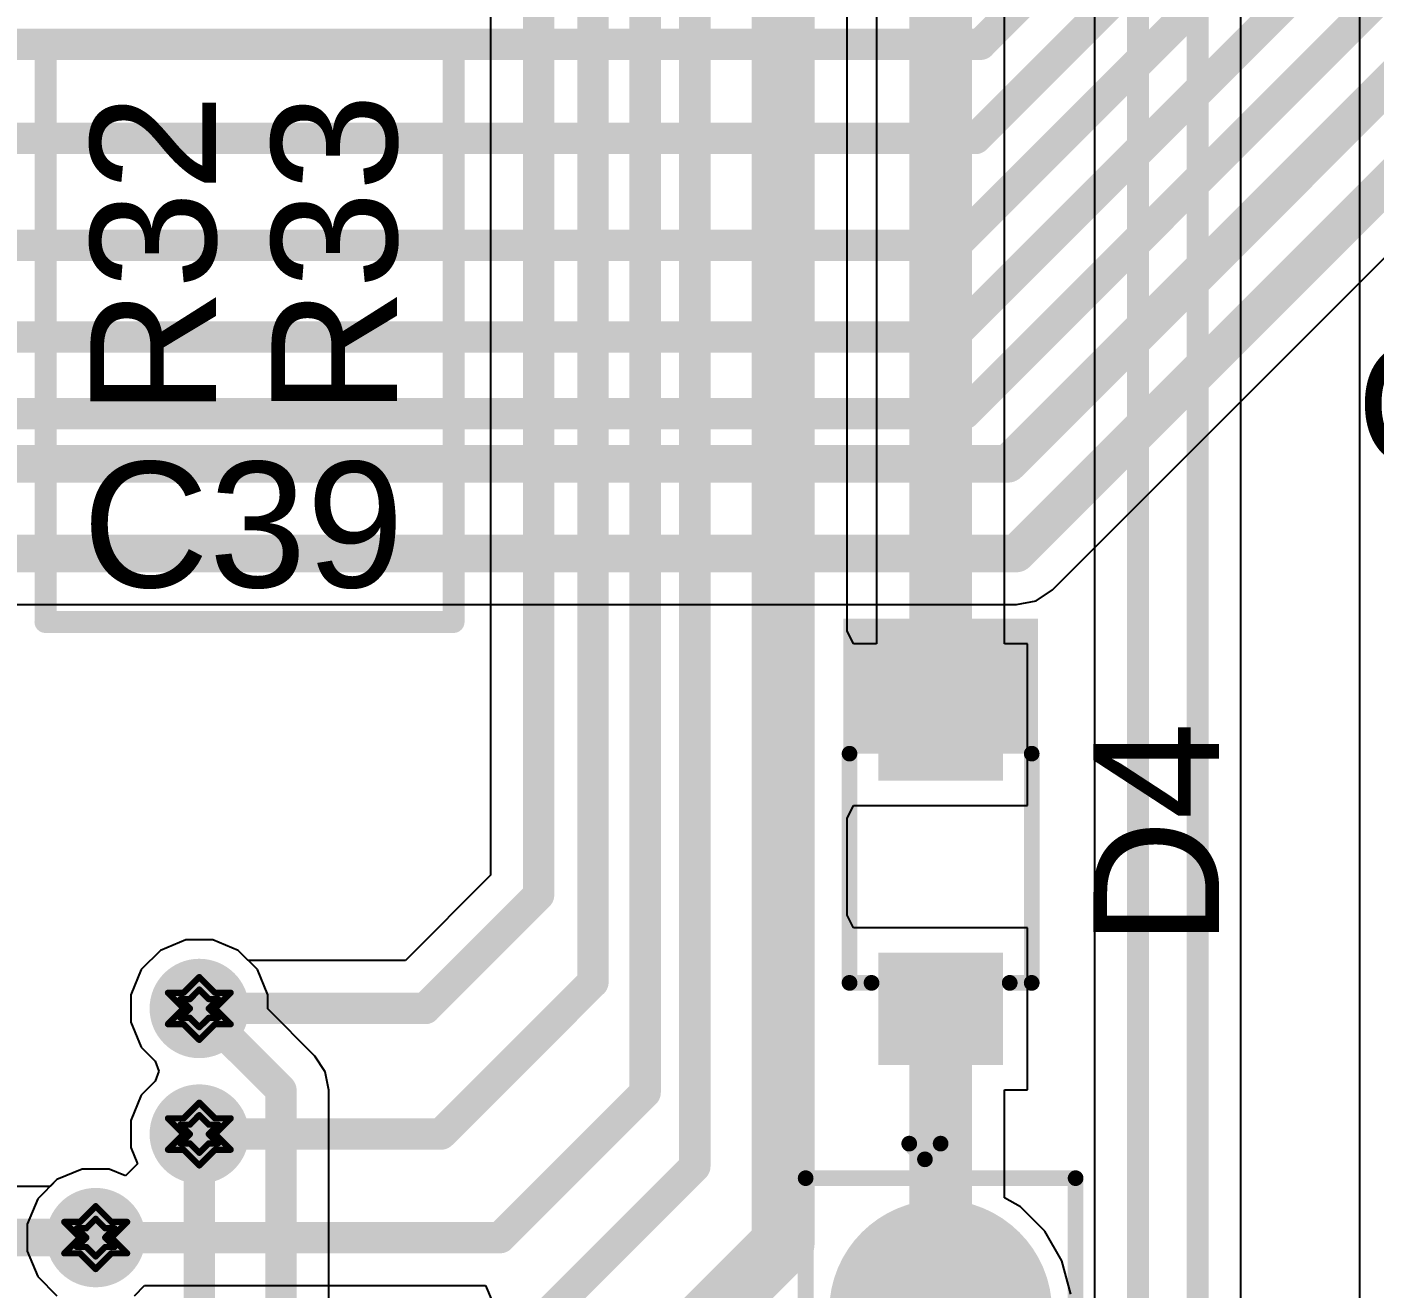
# Model space of a CAD drawing. Header units: inches. Extents: x -18 to 237, y -41 to 211.
# Drawn here: x 33.68 to 44.58, y 39.34 to 49.55 of the extents above; entities that cross this region are included whole.
import ezdxf

# ---------------------------------------------------------------- set-up
doc = ezdxf.new("R2010")
doc.units = ezdxf.units.IN
for name, color, linetype in [('Bottom Layer', 5, 'Continuous'), ('Bottom Solder', 6, 'Continuous'), ('Drill Drawing', 1, 'Continuous'), ('Top Layer', 1, 'Continuous'), ('Top Overlay', 2, 'Continuous'), ('Top Paste', 8, 'Continuous'), ('Top Solder', 216, 'Continuous'), ('Via Holes', 16, 'Continuous')]:
    doc.layers.add(name, color=color, linetype=linetype)
doc.styles.add('Arial', font='', dxfattribs={"height": 0.2})
doc.styles.get('Arial').set_extended_font_data('Arial')

# ---------------------------------------------------------------- blocks, each defined once
blk = doc.blocks.new('P____4_P___106')
at = {"layer": 'Top Layer'}
h = blk.add_hatch(color=1, dxfattribs=at)
edge = h.paths.add_edge_path()
edge.add_arc((-3.75, 0), 0.8, 0, 360)
h = blk.add_hatch(color=1, dxfattribs=at)
edge = h.paths.add_edge_path()
edge.add_arc((-1.25, 0), 0.8, 0, 360)
h = blk.add_hatch(color=1, dxfattribs=at)
edge = h.paths.add_edge_path()
edge.add_arc((1.25, 0), 0.8, 0, 360)
h = blk.add_hatch(color=1, dxfattribs=at)
edge = h.paths.add_edge_path()
edge.add_arc((3.75, 0), 0.8, 0, 360)
at = {"layer": 'Top Paste'}
h = blk.add_hatch(color=8, dxfattribs=at)
edge = h.paths.add_edge_path()
edge.add_arc((-3.75, 0), 0.8, 0, 360)
h = blk.add_hatch(color=8, dxfattribs=at)
edge = h.paths.add_edge_path()
edge.add_arc((-1.25, 0), 0.8, 0, 360)
h = blk.add_hatch(color=8, dxfattribs=at)
edge = h.paths.add_edge_path()
edge.add_arc((1.25, 0), 0.8, 0, 360)
h = blk.add_hatch(color=8, dxfattribs=at)
edge = h.paths.add_edge_path()
edge.add_arc((3.75, 0), 0.8, 0, 360)
at = {"layer": 'Top Solder'}
h = blk.add_hatch(color=216, dxfattribs=at)
edge = h.paths.add_edge_path()
edge.add_arc((-3.75, 0), 0.9016, 0, 360)
h = blk.add_hatch(color=216, dxfattribs=at)
edge = h.paths.add_edge_path()
edge.add_arc((-1.25, 0), 0.9016, 0, 360)
h = blk.add_hatch(color=216, dxfattribs=at)
edge = h.paths.add_edge_path()
edge.add_arc((1.25, 0), 0.9016, 0, 360)
h = blk.add_hatch(color=216, dxfattribs=at)
edge = h.paths.add_edge_path()
edge.add_arc((3.75, 0), 0.9016, 0, 360)
at = {"layer": 'Top Overlay'}
for points in [[(4.826, 1.0922, 0.127, 0.127, 0), (-4.826, 1.0922, 0.127, 0.127, 0)], [(-4.826, -1.0922, 0.127, 0.127, 0), (-4.826, 1.0922, 0.127, 0.127, 0)], [(4.826, -1.0922, 0.127, 0.127, 0), (4.826, 1.0922, 0.127, 0.127, 0)], [(-4.9784, -0.127, 0.127, 0.127, 0), (-5.1054, 0, 0.127, 0.127, 0)], [(-5.1054, -0.254, 0.127, 0.127, 0), (-5.1054, 0, 0.127, 0.127, 0)], [(-5.1054, -0.254, 0.127, 0.127, 0), (-4.9784, -0.127, 0.127, 0.127, 0)], [(4.826, -1.0922, 0.127, 0.127, 0), (-4.826, -1.0922, 0.127, 0.127, 0)]]:
    blk.add_lwpolyline(points, format="xyseb", dxfattribs=at)
for points in [[(-4.85775, 1.0922, 0.0635, 0.0635, 1), (-4.79425, 1.0922, 0.0635, 0.0635, 1)], [(-4.85775, 1.0922, 0.0635, 0.0635, 1), (-4.79425, 1.0922, 0.0635, 0.0635, 1)], [(4.79425, 1.0922, 0.0635, 0.0635, 1), (4.85775, 1.0922, 0.0635, 0.0635, 1)], [(4.79425, 1.0922, 0.0635, 0.0635, 1), (4.85775, 1.0922, 0.0635, 0.0635, 1)], [(-5.13715, 0, 0.0635, 0.0635, 1), (-5.07365, 0, 0.0635, 0.0635, 1)], [(-5.13715, 0, 0.0635, 0.0635, 1), (-5.07365, 0, 0.0635, 0.0635, 1)], [(-5.01015, -0.127, 0.0635, 0.0635, 1), (-4.94665, -0.127, 0.0635, 0.0635, 1)], [(-5.01015, -0.127, 0.0635, 0.0635, 1), (-4.94665, -0.127, 0.0635, 0.0635, 1)], [(-5.13715, -0.254, 0.0635, 0.0635, 1), (-5.07365, -0.254, 0.0635, 0.0635, 1)], [(-5.13715, -0.254, 0.0635, 0.0635, 1), (-5.07365, -0.254, 0.0635, 0.0635, 1)], [(-4.85775, -1.0922, 0.0635, 0.0635, 1), (-4.79425, -1.0922, 0.0635, 0.0635, 1)], [(-4.85775, -1.0922, 0.0635, 0.0635, 1), (-4.79425, -1.0922, 0.0635, 0.0635, 1)], [(4.79425, -1.0922, 0.0635, 0.0635, 1), (4.85775, -1.0922, 0.0635, 0.0635, 1)], [(4.79425, -1.0922, 0.0635, 0.0635, 1), (4.85775, -1.0922, 0.0635, 0.0635, 1)]]:
    blk.add_lwpolyline(points, format="xyseb", close=True, dxfattribs=at)
blk = doc.blocks.new('SOD_323_117')
at = {"layer": 'Top Layer'}
for points in [[(-0.75, -0.45), (-1.55, -0.45), (-1.55, 0.45), (-0.75, 0.45)], [(1.55, -0.45), (0.75, -0.45), (0.75, 0.45), (1.55, 0.45)]]:
    blk.add_hatch(color=1, dxfattribs=at).paths.add_polyline_path(points)
at = {"layer": 'Top Overlay'}
for points in [[(-2.007, 0.483), (-0.914, 0.483), (-0.914, 0.787), (-2.007, 0.787)], [(-2.007, -0.508), (-1.575, -0.508), (-1.575, 0.508), (-2.007, 0.508)], [(-2.007, -0.787), (-0.914, -0.787), (-0.914, -0.483), (-2.007, -0.483)]]:
    blk.add_hatch(color=2, dxfattribs=at).paths.add_polyline_path(points)
at = {"layer": 'Top Paste'}
for points in [[(-0.75, -0.45), (-1.55, -0.45), (-1.55, 0.45), (-0.75, 0.45)], [(1.55, -0.45), (0.75, -0.45), (0.75, 0.45), (1.55, 0.45)]]:
    blk.add_hatch(color=8, dxfattribs=at).paths.add_polyline_path(points)
at = {"layer": 'Top Solder'}
for points in [[(-0.695, -0.505), (-1.605, -0.505), (-1.605, 0.505), (-0.695, 0.505)], [(1.605, -0.505), (0.695, -0.505), (0.695, 0.505), (1.605, 0.505)]]:
    blk.add_hatch(color=216, dxfattribs=at).paths.add_polyline_path(points)
at = {"layer": 'Top Overlay'}
for points in [[(0.94, 0.737, 0.127, 0.127, 0), (-0.914, 0.737, 0.127, 0.127, 0)], [(0.94, 0.559, 0.127, 0.127, 0), (0.94, 0.737, 0.127, 0.127, 0)], [(0.94, -0.737, 0.127, 0.127, 0), (0.94, -0.559, 0.127, 0.127, 0)], [(0.94, -0.737, 0.127, 0.127, 0), (-0.914, -0.737, 0.127, 0.127, 0)]]:
    blk.add_lwpolyline(points, format="xyseb", dxfattribs=at)
for points in [[(-0.946, 0.737, 0.0635, 0.0635, 1), (-0.883, 0.737, 0.0635, 0.0635, 1)], [(0.908, 0.737, 0.0635, 0.0635, 1), (0.972, 0.737, 0.0635, 0.0635, 1)], [(0.908, 0.737, 0.0635, 0.0635, 1), (0.972, 0.737, 0.0635, 0.0635, 1)], [(0.908, 0.559, 0.0635, 0.0635, 1), (0.972, 0.559, 0.0635, 0.0635, 1)], [(0.908, -0.559, 0.0635, 0.0635, 1), (0.972, -0.559, 0.0635, 0.0635, 1)], [(-0.946, -0.737, 0.0635, 0.0635, 1), (-0.883, -0.737, 0.0635, 0.0635, 1)], [(0.908, -0.737, 0.0635, 0.0635, 1), (0.972, -0.737, 0.0635, 0.0635, 1)], [(0.908, -0.737, 0.0635, 0.0635, 1), (0.972, -0.737, 0.0635, 0.0635, 1)]]:
    blk.add_lwpolyline(points, format="xyseb", close=True, dxfattribs=at)

msp = doc.modelspace()

# ---------------------------------------------------------------- hatches: boundary and pattern name
at = {"layer": 'Bottom Layer'}
h = msp.add_hatch(color=5, dxfattribs=at)
edge = h.paths.add_edge_path()
edge.add_arc((35.077, 41.605), 0.3, 0, 360)
h = msp.add_hatch(color=5, dxfattribs=at)
edge = h.paths.add_edge_path()
edge.add_arc((35.077, 40.589), 0.3, 0, 360)
h = msp.add_hatch(color=5, dxfattribs=at)
edge = h.paths.add_edge_path()
edge.add_arc((34.239, 39.751), 0.3, 0, 360)
at = {"layer": 'Bottom Solder'}
h = msp.add_hatch(color=6, dxfattribs=at)
edge = h.paths.add_edge_path()
edge.add_arc((35.077, 41.605), 0.402, 0, 360)
h = msp.add_hatch(color=6, dxfattribs=at)
edge = h.paths.add_edge_path()
edge.add_arc((35.077, 40.589), 0.402, 0, 360)
h = msp.add_hatch(color=6, dxfattribs=at)
edge = h.paths.add_edge_path()
edge.add_arc((34.239, 39.751), 0.402, 0, 360)
at = {"layer": 'Top Layer'}
h = msp.add_hatch(color=1, dxfattribs=at)
edge = h.paths.add_edge_path()
edge.add_arc((35.077, 41.605), 0.3, 0, 360)
h = msp.add_hatch(color=1, dxfattribs=at)
edge = h.paths.add_edge_path()
edge.add_arc((35.077, 40.589), 0.3, 0, 360)
h = msp.add_hatch(color=1, dxfattribs=at)
edge = h.paths.add_edge_path()
edge.add_arc((34.239, 39.751), 0.3, 0, 360)
at = {"layer": 'Top Solder'}
h = msp.add_hatch(color=216, dxfattribs=at)
edge = h.paths.add_edge_path()
edge.add_arc((35.077, 41.605), 0.402, 0, 360)
h = msp.add_hatch(color=216, dxfattribs=at)
edge = h.paths.add_edge_path()
edge.add_arc((35.077, 40.589), 0.402, 0, 360)
h = msp.add_hatch(color=216, dxfattribs=at)
edge = h.paths.add_edge_path()
edge.add_arc((34.239, 39.751), 0.402, 0, 360)
at = {"layer": 'Via Holes'}
h = msp.add_hatch(color=7, dxfattribs=at)
edge = h.paths.add_edge_path()
edge.add_arc((35.077, 41.605), 0.15, 0, 360)
h = msp.add_hatch(color=7, dxfattribs=at)
edge = h.paths.add_edge_path()
edge.add_arc((35.077, 40.589), 0.15, 0, 360)
h = msp.add_hatch(color=7, dxfattribs=at)
edge = h.paths.add_edge_path()
edge.add_arc((34.239, 39.751), 0.15, 0, 360)

# ---------------------------------------------------------------- linework, layer by layer
at = {"layer": 'Bottom Layer'}
for p, q in [((41.982, 44.993), (48.388, 51.399)), ((41.848, 44.903), (41.982, 44.993)), ((30.218, 44.872), (41.689, 44.872)), ((41.689, 44.872), (41.848, 44.903)), ((34.967, 42.159), (34.764, 42.075)), ((35.188, 42.159), (34.967, 42.159)), ((35.391, 42.075), (35.188, 42.159)), ((34.764, 42.075), (34.608, 41.919)), ((35.547, 41.919), (35.391, 42.075)), ((34.608, 41.919), (34.523, 41.715)), ((35.631, 41.715), (35.547, 41.919)), ((34.523, 41.715), (34.523, 41.495)), ((35.631, 41.601), (35.631, 41.715)), ((36.012, 41.219), (35.631, 41.601)), ((34.523, 41.495), (34.608, 41.291)), ((34.608, 41.291), (34.721, 41.179)), ((36.097, 41.093), (36.012, 41.219)), ((34.721, 41.179), (34.75, 41.097)), ((34.75, 41.097), (34.721, 41.016)), ((34.721, 41.016), (34.608, 40.903)), ((36.126, 40.945), (36.097, 41.093)), ((34.608, 40.903), (34.523, 40.699)), ((36.126, 32.106), (36.126, 40.945)), ((34.523, 40.699), (34.523, 40.479)), ((34.523, 40.479), (34.578, 40.348)), ((34.578, 40.348), (34.48, 40.251)), ((34.129, 40.305), (33.925, 40.221)), ((34.349, 40.305), (34.129, 40.305)), ((34.48, 40.251), (34.349, 40.305)), ((33.87, 40.165), (31.713, 40.165)), ((33.925, 40.221), (33.87, 40.165))]:
    msp.add_line(p, q, dxfattribs=at)
for points in [[(41.399, 49.406, 0.254, 0.254, 0), (48.13, 56.137, 0.254, 0.254, 0)], [(41.359, 48.644, 0.254, 0.254, 0), (46.744, 54.029, 0.254, 0.254, 0)], [(41.196, 47.78, 0.254, 0.254, 0), (47.042, 53.626, 0.254, 0.254, 0)], [(41.172, 47.038, 0.254, 0.254, 0), (47.347, 53.213, 0.254, 0.254, 0)], [(41.27, 46.418, 0.254, 0.254, 0), (47.641, 52.789, 0.254, 0.254, 0)], [(41.621, 46.012, 0.305, 0.305, 0), (47.933, 52.324, 0.305, 0.305, 0)], [(41.689, 45.286, 0.305, 0.305, 0), (48.216, 51.813, 0.305, 0.305, 0)], [(24.724, 49.406, 0.254, 0.254, 0), (41.399, 49.406, 0.254, 0.254, 0)], [(32.521, 48.644, 0.254, 0.254, 0), (41.359, 48.644, 0.254, 0.254, 0)], [(31.75, 47.78, 0.254, 0.254, 0), (41.196, 47.78, 0.254, 0.254, 0)], [(33.126, 47.038, 0.254, 0.254, 0), (41.172, 47.038, 0.254, 0.254, 0)], [(16.511, 46.418, 0.254, 0.254, 0), (41.27, 46.418, 0.254, 0.254, 0)], [(29.934, 46.012, 0.305, 0.305, 0), (41.621, 46.012, 0.305, 0.305, 0)], [(30.046, 45.286, 0.305, 0.305, 0), (41.689, 45.286, 0.305, 0.305, 0)], [(35.077, 41.605, 0.254, 0.254, 0), (35.738, 40.945, 0.254, 0.254, 0)], [(35.738, 32.106, 0.254, 0.254, 0), (35.738, 40.945, 0.254, 0.254, 0)], [(35.077, 32.622, 0.254, 0.254, 0), (35.077, 40.589, 0.254, 0.254, 0)], [(31.344, 39.751, 0.305, 0.305, 0), (34.239, 39.751, 0.305, 0.305, 0)]]:
    msp.add_lwpolyline(points, format="xyseb", dxfattribs=at)
for points in [[(41.336, 49.406, 0.127, 0.127, 1), (41.463, 49.406, 0.127, 0.127, 1)], [(41.336, 49.406, 0.127, 0.127, 1), (41.463, 49.406, 0.127, 0.127, 1)], [(41.295, 48.644, 0.127, 0.127, 1), (41.422, 48.644, 0.127, 0.127, 1)], [(41.295, 48.644, 0.127, 0.127, 1), (41.422, 48.644, 0.127, 0.127, 1)], [(41.133, 47.78, 0.127, 0.127, 1), (41.26, 47.78, 0.127, 0.127, 1)], [(41.133, 47.78, 0.127, 0.127, 1), (41.26, 47.78, 0.127, 0.127, 1)], [(41.109, 47.038, 0.127, 0.127, 1), (41.236, 47.038, 0.127, 0.127, 1)], [(41.109, 47.038, 0.127, 0.127, 1), (41.236, 47.038, 0.127, 0.127, 1)], [(41.207, 46.418, 0.127, 0.127, 1), (41.334, 46.418, 0.127, 0.127, 1)], [(41.207, 46.418, 0.127, 0.127, 1), (41.334, 46.418, 0.127, 0.127, 1)], [(41.544, 46.012, 0.152, 0.152, 1), (41.697, 46.012, 0.152, 0.152, 1)], [(41.544, 46.012, 0.152, 0.152, 1), (41.697, 46.012, 0.152, 0.152, 1)], [(41.613, 45.286, 0.152, 0.152, 1), (41.765, 45.286, 0.152, 0.152, 1)], [(41.613, 45.286, 0.152, 0.152, 1), (41.765, 45.286, 0.152, 0.152, 1)], [(35.014, 41.605, 0.127, 0.127, 1), (35.141, 41.605, 0.127, 0.127, 1)], [(35.674, 40.945, 0.127, 0.127, 1), (35.801, 40.945, 0.127, 0.127, 1)], [(35.674, 40.945, 0.127, 0.127, 1), (35.801, 40.945, 0.127, 0.127, 1)], [(35.014, 40.589, 0.127, 0.127, 1), (35.141, 40.589, 0.127, 0.127, 1)], [(34.163, 39.751, 0.152, 0.152, 1), (34.315, 39.751, 0.152, 0.152, 1)]]:
    msp.add_lwpolyline(points, format="xyseb", close=True, dxfattribs=at)
at = {"layer": 'Drill Drawing'}
for points in [[(34.95, 41.732, 0.0508, 0.0508, 0), (35.077, 41.859, 0.0508, 0.0508, 0)], [(35.077, 41.859, 0.0508, 0.0508, 0), (35.204, 41.732, 0.0508, 0.0508, 0)], [(34.823, 41.732, 0.0508, 0.0508, 0), (34.95, 41.605, 0.0508, 0.0508, 0)], [(34.823, 41.732, 0.0508, 0.0508, 0), (34.95, 41.732, 0.0508, 0.0508, 0)], [(35.001, 41.681, 0.0508, 0.0508, 0), (35.077, 41.758, 0.0508, 0.0508, 0)], [(35.077, 41.758, 0.0508, 0.0508, 0), (35.154, 41.681, 0.0508, 0.0508, 0)], [(35.204, 41.732, 0.0508, 0.0508, 0), (35.331, 41.732, 0.0508, 0.0508, 0)], [(35.204, 41.605, 0.0508, 0.0508, 0), (35.331, 41.732, 0.0508, 0.0508, 0)], [(34.925, 41.681, 0.0508, 0.0508, 0), (35.001, 41.605, 0.0508, 0.0508, 0)], [(34.925, 41.681, 0.0508, 0.0508, 0), (35.001, 41.681, 0.0508, 0.0508, 0)], [(35.154, 41.681, 0.0508, 0.0508, 0), (35.23, 41.681, 0.0508, 0.0508, 0)], [(35.154, 41.605, 0.0508, 0.0508, 0), (35.23, 41.681, 0.0508, 0.0508, 0)], [(34.823, 41.478, 0.0508, 0.0508, 0), (34.95, 41.605, 0.0508, 0.0508, 0)], [(34.925, 41.529, 0.0508, 0.0508, 0), (35.001, 41.605, 0.0508, 0.0508, 0)], [(34.925, 41.529, 0.0508, 0.0508, 0), (35.001, 41.529, 0.0508, 0.0508, 0)], [(35.001, 41.529, 0.0508, 0.0508, 0), (35.077, 41.453, 0.0508, 0.0508, 0)], [(35.077, 41.453, 0.0508, 0.0508, 0), (35.154, 41.529, 0.0508, 0.0508, 0)], [(35.154, 41.605, 0.0508, 0.0508, 0), (35.23, 41.529, 0.0508, 0.0508, 0)], [(35.154, 41.529, 0.0508, 0.0508, 0), (35.23, 41.529, 0.0508, 0.0508, 0)], [(35.204, 41.605, 0.0508, 0.0508, 0), (35.331, 41.478, 0.0508, 0.0508, 0)], [(34.823, 41.478, 0.0508, 0.0508, 0), (34.95, 41.478, 0.0508, 0.0508, 0)], [(34.95, 41.478, 0.0508, 0.0508, 0), (35.077, 41.351, 0.0508, 0.0508, 0)], [(35.077, 41.351, 0.0508, 0.0508, 0), (35.204, 41.478, 0.0508, 0.0508, 0)], [(35.204, 41.478, 0.0508, 0.0508, 0), (35.331, 41.478, 0.0508, 0.0508, 0)], [(34.95, 40.716, 0.0508, 0.0508, 0), (35.077, 40.843, 0.0508, 0.0508, 0)], [(35.077, 40.843, 0.0508, 0.0508, 0), (35.204, 40.716, 0.0508, 0.0508, 0)], [(34.823, 40.716, 0.0508, 0.0508, 0), (34.95, 40.589, 0.0508, 0.0508, 0)], [(34.823, 40.716, 0.0508, 0.0508, 0), (34.95, 40.716, 0.0508, 0.0508, 0)], [(34.925, 40.665, 0.0508, 0.0508, 0), (35.001, 40.589, 0.0508, 0.0508, 0)], [(34.925, 40.665, 0.0508, 0.0508, 0), (35.001, 40.665, 0.0508, 0.0508, 0)], [(35.001, 40.665, 0.0508, 0.0508, 0), (35.077, 40.742, 0.0508, 0.0508, 0)], [(35.077, 40.742, 0.0508, 0.0508, 0), (35.154, 40.665, 0.0508, 0.0508, 0)], [(35.154, 40.665, 0.0508, 0.0508, 0), (35.23, 40.665, 0.0508, 0.0508, 0)], [(35.154, 40.589, 0.0508, 0.0508, 0), (35.23, 40.665, 0.0508, 0.0508, 0)], [(35.204, 40.716, 0.0508, 0.0508, 0), (35.331, 40.716, 0.0508, 0.0508, 0)], [(35.204, 40.589, 0.0508, 0.0508, 0), (35.331, 40.716, 0.0508, 0.0508, 0)], [(34.823, 40.462, 0.0508, 0.0508, 0), (34.95, 40.589, 0.0508, 0.0508, 0)], [(34.925, 40.513, 0.0508, 0.0508, 0), (35.001, 40.589, 0.0508, 0.0508, 0)], [(35.154, 40.589, 0.0508, 0.0508, 0), (35.23, 40.513, 0.0508, 0.0508, 0)], [(35.204, 40.589, 0.0508, 0.0508, 0), (35.331, 40.462, 0.0508, 0.0508, 0)], [(34.823, 40.462, 0.0508, 0.0508, 0), (34.95, 40.462, 0.0508, 0.0508, 0)], [(34.925, 40.513, 0.0508, 0.0508, 0), (35.001, 40.513, 0.0508, 0.0508, 0)], [(34.95, 40.462, 0.0508, 0.0508, 0), (35.077, 40.335, 0.0508, 0.0508, 0)], [(35.001, 40.513, 0.0508, 0.0508, 0), (35.077, 40.437, 0.0508, 0.0508, 0)], [(35.077, 40.437, 0.0508, 0.0508, 0), (35.154, 40.513, 0.0508, 0.0508, 0)], [(35.077, 40.335, 0.0508, 0.0508, 0), (35.204, 40.462, 0.0508, 0.0508, 0)], [(35.154, 40.513, 0.0508, 0.0508, 0), (35.23, 40.513, 0.0508, 0.0508, 0)], [(35.204, 40.462, 0.0508, 0.0508, 0), (35.331, 40.462, 0.0508, 0.0508, 0)], [(34.112, 39.878, 0.0508, 0.0508, 0), (34.239, 40.005, 0.0508, 0.0508, 0)], [(34.239, 40.005, 0.0508, 0.0508, 0), (34.366, 39.878, 0.0508, 0.0508, 0)], [(33.985, 39.878, 0.0508, 0.0508, 0), (34.112, 39.751, 0.0508, 0.0508, 0)], [(33.985, 39.878, 0.0508, 0.0508, 0), (34.112, 39.878, 0.0508, 0.0508, 0)], [(34.163, 39.827, 0.0508, 0.0508, 0), (34.239, 39.903, 0.0508, 0.0508, 0)], [(34.239, 39.903, 0.0508, 0.0508, 0), (34.315, 39.827, 0.0508, 0.0508, 0)], [(34.366, 39.878, 0.0508, 0.0508, 0), (34.493, 39.878, 0.0508, 0.0508, 0)], [(34.366, 39.751, 0.0508, 0.0508, 0), (34.493, 39.878, 0.0508, 0.0508, 0)], [(34.087, 39.827, 0.0508, 0.0508, 0), (34.163, 39.751, 0.0508, 0.0508, 0)], [(34.087, 39.827, 0.0508, 0.0508, 0), (34.163, 39.827, 0.0508, 0.0508, 0)], [(34.315, 39.827, 0.0508, 0.0508, 0), (34.392, 39.827, 0.0508, 0.0508, 0)], [(34.315, 39.751, 0.0508, 0.0508, 0), (34.392, 39.827, 0.0508, 0.0508, 0)], [(33.985, 39.624, 0.0508, 0.0508, 0), (34.112, 39.751, 0.0508, 0.0508, 0)], [(34.087, 39.675, 0.0508, 0.0508, 0), (34.163, 39.751, 0.0508, 0.0508, 0)], [(34.087, 39.675, 0.0508, 0.0508, 0), (34.163, 39.675, 0.0508, 0.0508, 0)], [(34.163, 39.675, 0.0508, 0.0508, 0), (34.239, 39.599, 0.0508, 0.0508, 0)], [(34.239, 39.599, 0.0508, 0.0508, 0), (34.315, 39.675, 0.0508, 0.0508, 0)], [(34.315, 39.751, 0.0508, 0.0508, 0), (34.392, 39.675, 0.0508, 0.0508, 0)], [(34.315, 39.675, 0.0508, 0.0508, 0), (34.392, 39.675, 0.0508, 0.0508, 0)], [(34.366, 39.751, 0.0508, 0.0508, 0), (34.493, 39.624, 0.0508, 0.0508, 0)], [(33.985, 39.624, 0.0508, 0.0508, 0), (34.112, 39.624, 0.0508, 0.0508, 0)], [(34.112, 39.624, 0.0508, 0.0508, 0), (34.239, 39.497, 0.0508, 0.0508, 0)], [(34.239, 39.497, 0.0508, 0.0508, 0), (34.366, 39.624, 0.0508, 0.0508, 0)], [(34.366, 39.624, 0.0508, 0.0508, 0), (34.493, 39.624, 0.0508, 0.0508, 0)]]:
    msp.add_lwpolyline(points, format="xyseb", dxfattribs=at)
for points in [[(35.065, 41.859, 0.0254, 0.0254, 1), (35.09, 41.859, 0.0254, 0.0254, 1)], [(35.065, 41.859, 0.0254, 0.0254, 1), (35.09, 41.859, 0.0254, 0.0254, 1)], [(34.811, 41.732, 0.0254, 0.0254, 1), (34.836, 41.732, 0.0254, 0.0254, 1)], [(34.811, 41.732, 0.0254, 0.0254, 1), (34.836, 41.732, 0.0254, 0.0254, 1)], [(34.938, 41.732, 0.0254, 0.0254, 1), (34.963, 41.732, 0.0254, 0.0254, 1)], [(34.938, 41.732, 0.0254, 0.0254, 1), (34.963, 41.732, 0.0254, 0.0254, 1)], [(35.065, 41.758, 0.0254, 0.0254, 1), (35.09, 41.758, 0.0254, 0.0254, 1)], [(35.065, 41.758, 0.0254, 0.0254, 1), (35.09, 41.758, 0.0254, 0.0254, 1)], [(35.192, 41.732, 0.0254, 0.0254, 1), (35.217, 41.732, 0.0254, 0.0254, 1)], [(35.192, 41.732, 0.0254, 0.0254, 1), (35.217, 41.732, 0.0254, 0.0254, 1)], [(35.319, 41.732, 0.0254, 0.0254, 1), (35.344, 41.732, 0.0254, 0.0254, 1)], [(35.319, 41.732, 0.0254, 0.0254, 1), (35.344, 41.732, 0.0254, 0.0254, 1)], [(34.912, 41.681, 0.0254, 0.0254, 1), (34.938, 41.681, 0.0254, 0.0254, 1)], [(34.912, 41.681, 0.0254, 0.0254, 1), (34.938, 41.681, 0.0254, 0.0254, 1)], [(34.988, 41.681, 0.0254, 0.0254, 1), (35.014, 41.681, 0.0254, 0.0254, 1)], [(34.988, 41.681, 0.0254, 0.0254, 1), (35.014, 41.681, 0.0254, 0.0254, 1)], [(35.141, 41.681, 0.0254, 0.0254, 1), (35.166, 41.681, 0.0254, 0.0254, 1)], [(35.141, 41.681, 0.0254, 0.0254, 1), (35.166, 41.681, 0.0254, 0.0254, 1)], [(35.217, 41.681, 0.0254, 0.0254, 1), (35.242, 41.681, 0.0254, 0.0254, 1)], [(35.217, 41.681, 0.0254, 0.0254, 1), (35.242, 41.681, 0.0254, 0.0254, 1)], [(34.912, 41.529, 0.0254, 0.0254, 1), (34.938, 41.529, 0.0254, 0.0254, 1)], [(34.912, 41.529, 0.0254, 0.0254, 1), (34.938, 41.529, 0.0254, 0.0254, 1)], [(34.938, 41.605, 0.0254, 0.0254, 1), (34.963, 41.605, 0.0254, 0.0254, 1)], [(34.938, 41.605, 0.0254, 0.0254, 1), (34.963, 41.605, 0.0254, 0.0254, 1)], [(34.988, 41.605, 0.0254, 0.0254, 1), (35.014, 41.605, 0.0254, 0.0254, 1)], [(34.988, 41.605, 0.0254, 0.0254, 1), (35.014, 41.605, 0.0254, 0.0254, 1)], [(34.988, 41.529, 0.0254, 0.0254, 1), (35.014, 41.529, 0.0254, 0.0254, 1)], [(34.988, 41.529, 0.0254, 0.0254, 1), (35.014, 41.529, 0.0254, 0.0254, 1)], [(35.141, 41.605, 0.0254, 0.0254, 1), (35.166, 41.605, 0.0254, 0.0254, 1)], [(35.141, 41.605, 0.0254, 0.0254, 1), (35.166, 41.605, 0.0254, 0.0254, 1)], [(35.141, 41.529, 0.0254, 0.0254, 1), (35.166, 41.529, 0.0254, 0.0254, 1)], [(35.141, 41.529, 0.0254, 0.0254, 1), (35.166, 41.529, 0.0254, 0.0254, 1)], [(35.192, 41.605, 0.0254, 0.0254, 1), (35.217, 41.605, 0.0254, 0.0254, 1)], [(35.192, 41.605, 0.0254, 0.0254, 1), (35.217, 41.605, 0.0254, 0.0254, 1)], [(35.217, 41.529, 0.0254, 0.0254, 1), (35.242, 41.529, 0.0254, 0.0254, 1)], [(35.217, 41.529, 0.0254, 0.0254, 1), (35.242, 41.529, 0.0254, 0.0254, 1)], [(34.811, 41.478, 0.0254, 0.0254, 1), (34.836, 41.478, 0.0254, 0.0254, 1)], [(34.811, 41.478, 0.0254, 0.0254, 1), (34.836, 41.478, 0.0254, 0.0254, 1)], [(34.938, 41.478, 0.0254, 0.0254, 1), (34.963, 41.478, 0.0254, 0.0254, 1)], [(34.938, 41.478, 0.0254, 0.0254, 1), (34.963, 41.478, 0.0254, 0.0254, 1)], [(35.065, 41.453, 0.0254, 0.0254, 1), (35.09, 41.453, 0.0254, 0.0254, 1)], [(35.065, 41.453, 0.0254, 0.0254, 1), (35.09, 41.453, 0.0254, 0.0254, 1)], [(35.192, 41.478, 0.0254, 0.0254, 1), (35.217, 41.478, 0.0254, 0.0254, 1)], [(35.192, 41.478, 0.0254, 0.0254, 1), (35.217, 41.478, 0.0254, 0.0254, 1)], [(35.319, 41.478, 0.0254, 0.0254, 1), (35.344, 41.478, 0.0254, 0.0254, 1)], [(35.319, 41.478, 0.0254, 0.0254, 1), (35.344, 41.478, 0.0254, 0.0254, 1)], [(35.065, 41.351, 0.0254, 0.0254, 1), (35.09, 41.351, 0.0254, 0.0254, 1)], [(35.065, 41.351, 0.0254, 0.0254, 1), (35.09, 41.351, 0.0254, 0.0254, 1)], [(35.065, 40.843, 0.0254, 0.0254, 1), (35.09, 40.843, 0.0254, 0.0254, 1)], [(35.065, 40.843, 0.0254, 0.0254, 1), (35.09, 40.843, 0.0254, 0.0254, 1)], [(34.811, 40.716, 0.0254, 0.0254, 1), (34.836, 40.716, 0.0254, 0.0254, 1)], [(34.811, 40.716, 0.0254, 0.0254, 1), (34.836, 40.716, 0.0254, 0.0254, 1)], [(34.912, 40.665, 0.0254, 0.0254, 1), (34.938, 40.665, 0.0254, 0.0254, 1)], [(34.912, 40.665, 0.0254, 0.0254, 1), (34.938, 40.665, 0.0254, 0.0254, 1)], [(34.938, 40.716, 0.0254, 0.0254, 1), (34.963, 40.716, 0.0254, 0.0254, 1)], [(34.938, 40.716, 0.0254, 0.0254, 1), (34.963, 40.716, 0.0254, 0.0254, 1)], [(34.988, 40.665, 0.0254, 0.0254, 1), (35.014, 40.665, 0.0254, 0.0254, 1)], [(34.988, 40.665, 0.0254, 0.0254, 1), (35.014, 40.665, 0.0254, 0.0254, 1)], [(35.065, 40.742, 0.0254, 0.0254, 1), (35.09, 40.742, 0.0254, 0.0254, 1)], [(35.065, 40.742, 0.0254, 0.0254, 1), (35.09, 40.742, 0.0254, 0.0254, 1)], [(35.141, 40.665, 0.0254, 0.0254, 1), (35.166, 40.665, 0.0254, 0.0254, 1)], [(35.141, 40.665, 0.0254, 0.0254, 1), (35.166, 40.665, 0.0254, 0.0254, 1)], [(35.192, 40.716, 0.0254, 0.0254, 1), (35.217, 40.716, 0.0254, 0.0254, 1)], [(35.192, 40.716, 0.0254, 0.0254, 1), (35.217, 40.716, 0.0254, 0.0254, 1)], [(35.217, 40.665, 0.0254, 0.0254, 1), (35.242, 40.665, 0.0254, 0.0254, 1)], [(35.217, 40.665, 0.0254, 0.0254, 1), (35.242, 40.665, 0.0254, 0.0254, 1)], [(35.319, 40.716, 0.0254, 0.0254, 1), (35.344, 40.716, 0.0254, 0.0254, 1)], [(35.319, 40.716, 0.0254, 0.0254, 1), (35.344, 40.716, 0.0254, 0.0254, 1)], [(34.938, 40.589, 0.0254, 0.0254, 1), (34.963, 40.589, 0.0254, 0.0254, 1)], [(34.938, 40.589, 0.0254, 0.0254, 1), (34.963, 40.589, 0.0254, 0.0254, 1)], [(34.988, 40.589, 0.0254, 0.0254, 1), (35.014, 40.589, 0.0254, 0.0254, 1)], [(34.988, 40.589, 0.0254, 0.0254, 1), (35.014, 40.589, 0.0254, 0.0254, 1)], [(35.141, 40.589, 0.0254, 0.0254, 1), (35.166, 40.589, 0.0254, 0.0254, 1)], [(35.141, 40.589, 0.0254, 0.0254, 1), (35.166, 40.589, 0.0254, 0.0254, 1)], [(35.192, 40.589, 0.0254, 0.0254, 1), (35.217, 40.589, 0.0254, 0.0254, 1)], [(35.192, 40.589, 0.0254, 0.0254, 1), (35.217, 40.589, 0.0254, 0.0254, 1)], [(34.811, 40.462, 0.0254, 0.0254, 1), (34.836, 40.462, 0.0254, 0.0254, 1)], [(34.811, 40.462, 0.0254, 0.0254, 1), (34.836, 40.462, 0.0254, 0.0254, 1)], [(34.912, 40.513, 0.0254, 0.0254, 1), (34.938, 40.513, 0.0254, 0.0254, 1)], [(34.912, 40.513, 0.0254, 0.0254, 1), (34.938, 40.513, 0.0254, 0.0254, 1)], [(34.938, 40.462, 0.0254, 0.0254, 1), (34.963, 40.462, 0.0254, 0.0254, 1)], [(34.938, 40.462, 0.0254, 0.0254, 1), (34.963, 40.462, 0.0254, 0.0254, 1)], [(34.988, 40.513, 0.0254, 0.0254, 1), (35.014, 40.513, 0.0254, 0.0254, 1)], [(34.988, 40.513, 0.0254, 0.0254, 1), (35.014, 40.513, 0.0254, 0.0254, 1)], [(35.065, 40.437, 0.0254, 0.0254, 1), (35.09, 40.437, 0.0254, 0.0254, 1)], [(35.065, 40.437, 0.0254, 0.0254, 1), (35.09, 40.437, 0.0254, 0.0254, 1)], [(35.141, 40.513, 0.0254, 0.0254, 1), (35.166, 40.513, 0.0254, 0.0254, 1)], [(35.141, 40.513, 0.0254, 0.0254, 1), (35.166, 40.513, 0.0254, 0.0254, 1)], [(35.192, 40.462, 0.0254, 0.0254, 1), (35.217, 40.462, 0.0254, 0.0254, 1)], [(35.192, 40.462, 0.0254, 0.0254, 1), (35.217, 40.462, 0.0254, 0.0254, 1)], [(35.217, 40.513, 0.0254, 0.0254, 1), (35.242, 40.513, 0.0254, 0.0254, 1)], [(35.217, 40.513, 0.0254, 0.0254, 1), (35.242, 40.513, 0.0254, 0.0254, 1)], [(35.319, 40.462, 0.0254, 0.0254, 1), (35.344, 40.462, 0.0254, 0.0254, 1)], [(35.319, 40.462, 0.0254, 0.0254, 1), (35.344, 40.462, 0.0254, 0.0254, 1)], [(35.065, 40.335, 0.0254, 0.0254, 1), (35.09, 40.335, 0.0254, 0.0254, 1)], [(35.065, 40.335, 0.0254, 0.0254, 1), (35.09, 40.335, 0.0254, 0.0254, 1)], [(34.226, 40.005, 0.0254, 0.0254, 1), (34.252, 40.005, 0.0254, 0.0254, 1)], [(34.226, 40.005, 0.0254, 0.0254, 1), (34.252, 40.005, 0.0254, 0.0254, 1)], [(33.972, 39.878, 0.0254, 0.0254, 1), (33.998, 39.878, 0.0254, 0.0254, 1)], [(33.972, 39.878, 0.0254, 0.0254, 1), (33.998, 39.878, 0.0254, 0.0254, 1)], [(34.099, 39.878, 0.0254, 0.0254, 1), (34.125, 39.878, 0.0254, 0.0254, 1)], [(34.099, 39.878, 0.0254, 0.0254, 1), (34.125, 39.878, 0.0254, 0.0254, 1)], [(34.226, 39.903, 0.0254, 0.0254, 1), (34.252, 39.903, 0.0254, 0.0254, 1)], [(34.226, 39.903, 0.0254, 0.0254, 1), (34.252, 39.903, 0.0254, 0.0254, 1)], [(34.353, 39.878, 0.0254, 0.0254, 1), (34.379, 39.878, 0.0254, 0.0254, 1)], [(34.353, 39.878, 0.0254, 0.0254, 1), (34.379, 39.878, 0.0254, 0.0254, 1)], [(34.48, 39.878, 0.0254, 0.0254, 1), (34.506, 39.878, 0.0254, 0.0254, 1)], [(34.48, 39.878, 0.0254, 0.0254, 1), (34.506, 39.878, 0.0254, 0.0254, 1)], [(34.074, 39.827, 0.0254, 0.0254, 1), (34.099, 39.827, 0.0254, 0.0254, 1)], [(34.074, 39.827, 0.0254, 0.0254, 1), (34.099, 39.827, 0.0254, 0.0254, 1)], [(34.15, 39.827, 0.0254, 0.0254, 1), (34.176, 39.827, 0.0254, 0.0254, 1)], [(34.15, 39.827, 0.0254, 0.0254, 1), (34.176, 39.827, 0.0254, 0.0254, 1)], [(34.303, 39.827, 0.0254, 0.0254, 1), (34.328, 39.827, 0.0254, 0.0254, 1)], [(34.303, 39.827, 0.0254, 0.0254, 1), (34.328, 39.827, 0.0254, 0.0254, 1)], [(34.379, 39.827, 0.0254, 0.0254, 1), (34.404, 39.827, 0.0254, 0.0254, 1)], [(34.379, 39.827, 0.0254, 0.0254, 1), (34.404, 39.827, 0.0254, 0.0254, 1)], [(34.074, 39.675, 0.0254, 0.0254, 1), (34.099, 39.675, 0.0254, 0.0254, 1)], [(34.074, 39.675, 0.0254, 0.0254, 1), (34.099, 39.675, 0.0254, 0.0254, 1)], [(34.099, 39.751, 0.0254, 0.0254, 1), (34.125, 39.751, 0.0254, 0.0254, 1)], [(34.099, 39.751, 0.0254, 0.0254, 1), (34.125, 39.751, 0.0254, 0.0254, 1)], [(34.15, 39.751, 0.0254, 0.0254, 1), (34.176, 39.751, 0.0254, 0.0254, 1)], [(34.15, 39.751, 0.0254, 0.0254, 1), (34.176, 39.751, 0.0254, 0.0254, 1)], [(34.15, 39.675, 0.0254, 0.0254, 1), (34.176, 39.675, 0.0254, 0.0254, 1)], [(34.15, 39.675, 0.0254, 0.0254, 1), (34.176, 39.675, 0.0254, 0.0254, 1)], [(34.303, 39.751, 0.0254, 0.0254, 1), (34.328, 39.751, 0.0254, 0.0254, 1)], [(34.303, 39.751, 0.0254, 0.0254, 1), (34.328, 39.751, 0.0254, 0.0254, 1)], [(34.303, 39.675, 0.0254, 0.0254, 1), (34.328, 39.675, 0.0254, 0.0254, 1)], [(34.303, 39.675, 0.0254, 0.0254, 1), (34.328, 39.675, 0.0254, 0.0254, 1)], [(34.353, 39.751, 0.0254, 0.0254, 1), (34.379, 39.751, 0.0254, 0.0254, 1)], [(34.353, 39.751, 0.0254, 0.0254, 1), (34.379, 39.751, 0.0254, 0.0254, 1)], [(34.379, 39.675, 0.0254, 0.0254, 1), (34.404, 39.675, 0.0254, 0.0254, 1)], [(34.379, 39.675, 0.0254, 0.0254, 1), (34.404, 39.675, 0.0254, 0.0254, 1)], [(33.972, 39.624, 0.0254, 0.0254, 1), (33.998, 39.624, 0.0254, 0.0254, 1)], [(33.972, 39.624, 0.0254, 0.0254, 1), (33.998, 39.624, 0.0254, 0.0254, 1)], [(34.099, 39.624, 0.0254, 0.0254, 1), (34.125, 39.624, 0.0254, 0.0254, 1)], [(34.099, 39.624, 0.0254, 0.0254, 1), (34.125, 39.624, 0.0254, 0.0254, 1)], [(34.226, 39.599, 0.0254, 0.0254, 1), (34.252, 39.599, 0.0254, 0.0254, 1)], [(34.226, 39.599, 0.0254, 0.0254, 1), (34.252, 39.599, 0.0254, 0.0254, 1)], [(34.353, 39.624, 0.0254, 0.0254, 1), (34.379, 39.624, 0.0254, 0.0254, 1)], [(34.353, 39.624, 0.0254, 0.0254, 1), (34.379, 39.624, 0.0254, 0.0254, 1)], [(34.48, 39.624, 0.0254, 0.0254, 1), (34.506, 39.624, 0.0254, 0.0254, 1)], [(34.48, 39.624, 0.0254, 0.0254, 1), (34.506, 39.624, 0.0254, 0.0254, 1)], [(34.226, 39.497, 0.0254, 0.0254, 1), (34.252, 39.497, 0.0254, 0.0254, 1)], [(34.226, 39.497, 0.0254, 0.0254, 1), (34.252, 39.497, 0.0254, 0.0254, 1)]]:
    msp.add_lwpolyline(points, format="xyseb", close=True, dxfattribs=at)
at = {"layer": 'Top Layer'}
for p, q in [((40.32, 44.661), (40.32, 64.05)), ((40.558, 63.793), (40.558, 44.556)), ((41.594, 44.556), (41.594, 57.004)), ((42.322, 56.922), (42.322, 36.046)), ((43.504, 35.701), (43.504, 56.932)), ((37.434, 50.215), (37.434, 42.683)), ((44.466, 50.162), (44.466, 32.194)), ((40.372, 44.556), (40.32, 44.661)), ((40.558, 44.556), (40.372, 44.556)), ((41.78, 44.556), (41.594, 44.556)), ((41.78, 43.248), (41.78, 44.556)), ((40.32, 43.142), (40.372, 43.248)), ((40.372, 43.248), (41.78, 43.248)), ((40.32, 42.361), (40.32, 43.142)), ((37.434, 42.683), (36.745, 41.994)), ((40.372, 42.256), (40.32, 42.361)), ((41.78, 42.256), (40.372, 42.256)), ((41.78, 40.948), (41.78, 42.256)), ((34.967, 42.159), (34.764, 42.075)), ((35.188, 42.159), (34.967, 42.159)), ((35.391, 42.075), (35.188, 42.159)), ((34.764, 42.075), (34.608, 41.919)), ((35.472, 41.994), (35.391, 42.075)), ((36.745, 41.994), (35.472, 41.994)), ((34.608, 41.919), (34.523, 41.715)), ((34.523, 41.715), (34.523, 41.495)), ((34.523, 41.495), (34.608, 41.291)), ((34.608, 41.291), (34.721, 41.179)), ((34.721, 41.179), (34.75, 41.097)), ((34.75, 41.097), (34.721, 41.016)), ((34.721, 41.016), (34.608, 40.903)), ((34.608, 40.903), (34.523, 40.699)), ((41.594, 40.074), (41.594, 40.948)), ((41.594, 40.948), (41.78, 40.948)), ((34.523, 40.699), (34.523, 40.479)), ((34.523, 40.479), (34.578, 40.348)), ((34.578, 40.348), (34.48, 40.251)), ((34.129, 40.305), (33.925, 40.221)), ((34.349, 40.305), (34.129, 40.305)), ((34.48, 40.251), (34.349, 40.305)), ((33.925, 40.221), (33.77, 40.065)), ((33.77, 40.065), (33.685, 39.861)), ((41.723, 39.999), (41.594, 40.074)), ((41.919, 39.803), (41.723, 39.999)), ((33.685, 39.861), (33.685, 39.641)), ((42.058, 39.563), (41.919, 39.803)), ((33.685, 39.641), (33.77, 39.437)), ((42.13, 39.294), (42.058, 39.563)), ((33.77, 39.437), (33.925, 39.281)), ((34.553, 39.281), (34.634, 39.363)), ((34.634, 39.363), (37.394, 39.363)), ((37.394, 39.363), (37.447, 39.236))]:
    msp.add_line(p, q, dxfattribs=at)
for points in [[(39.802, 39.705, 0.508, 0.508, 0), (39.802, 64.265, 0.508, 0.508, 0)], [(41.076, 43.902, 0.508, 0.508, 0), (41.076, 63.793, 0.508, 0.508, 0)], [(42.672, 35.901, 0.178, 0.178, 0), (42.672, 57.277, 0.178, 0.178, 0)], [(43.155, 35.701, 0.178, 0.178, 0), (43.155, 57.077, 0.178, 0.178, 0)], [(39.087, 40.326, 0.254, 0.254, 0), (39.087, 56.032, 0.254, 0.254, 0)], [(38.685, 40.924, 0.254, 0.254, 0), (38.685, 55.745, 0.254, 0.254, 0)], [(38.262, 41.817, 0.254, 0.254, 0), (38.262, 55.417, 0.254, 0.254, 0)], [(37.823, 42.522, 0.254, 0.254, 0), (37.823, 55.149, 0.254, 0.254, 0)], [(36.906, 41.605, 0.254, 0.254, 0), (37.823, 42.522, 0.254, 0.254, 0)], [(37.034, 40.589, 0.254, 0.254, 0), (38.262, 41.817, 0.254, 0.254, 0)], [(41.076, 39.156, 0.508, 0.508, 0), (41.076, 41.602, 0.508, 0.508, 0)], [(35.077, 41.605, 0.254, 0.254, 0), (36.906, 41.605, 0.254, 0.254, 0)], [(37.511, 39.751, 0.254, 0.254, 0), (38.685, 40.924, 0.254, 0.254, 0)], [(35.077, 40.589, 0.254, 0.254, 0), (37.034, 40.589, 0.254, 0.254, 0)], [(34.591, 35.83, 0.254, 0.254, 0), (39.087, 40.326, 0.254, 0.254, 0)], [(37.552, 37.456, 0.508, 0.508, 0), (39.802, 39.705, 0.508, 0.508, 0)], [(34.239, 39.751, 0.254, 0.254, 0), (37.511, 39.751, 0.254, 0.254, 0)]]:
    msp.add_lwpolyline(points, format="xyseb", dxfattribs=at)
for points in [[(40.949, 43.902, 0.254, 0.254, 1), (41.203, 43.902, 0.254, 0.254, 1)], [(37.759, 42.522, 0.127, 0.127, 1), (37.886, 42.522, 0.127, 0.127, 1)], [(37.759, 42.522, 0.127, 0.127, 1), (37.886, 42.522, 0.127, 0.127, 1)], [(38.199, 41.817, 0.127, 0.127, 1), (38.326, 41.817, 0.127, 0.127, 1)], [(38.199, 41.817, 0.127, 0.127, 1), (38.326, 41.817, 0.127, 0.127, 1)], [(40.949, 41.602, 0.254, 0.254, 1), (41.203, 41.602, 0.254, 0.254, 1)], [(35.014, 41.605, 0.127, 0.127, 1), (35.141, 41.605, 0.127, 0.127, 1)], [(36.843, 41.605, 0.127, 0.127, 1), (36.97, 41.605, 0.127, 0.127, 1)], [(36.843, 41.605, 0.127, 0.127, 1), (36.97, 41.605, 0.127, 0.127, 1)], [(38.621, 40.924, 0.127, 0.127, 1), (38.748, 40.924, 0.127, 0.127, 1)], [(38.621, 40.924, 0.127, 0.127, 1), (38.748, 40.924, 0.127, 0.127, 1)], [(35.014, 40.589, 0.127, 0.127, 1), (35.141, 40.589, 0.127, 0.127, 1)], [(36.97, 40.589, 0.127, 0.127, 1), (37.097, 40.589, 0.127, 0.127, 1)], [(36.97, 40.589, 0.127, 0.127, 1), (37.097, 40.589, 0.127, 0.127, 1)], [(39.023, 40.326, 0.127, 0.127, 1), (39.15, 40.326, 0.127, 0.127, 1)], [(39.023, 40.326, 0.127, 0.127, 1), (39.15, 40.326, 0.127, 0.127, 1)], [(39.675, 39.705, 0.254, 0.254, 1), (39.929, 39.705, 0.254, 0.254, 1)], [(39.675, 39.705, 0.254, 0.254, 1), (39.929, 39.705, 0.254, 0.254, 1)], [(34.176, 39.751, 0.127, 0.127, 1), (34.303, 39.751, 0.127, 0.127, 1)], [(37.448, 39.751, 0.127, 0.127, 1), (37.575, 39.751, 0.127, 0.127, 1)], [(37.448, 39.751, 0.127, 0.127, 1), (37.575, 39.751, 0.127, 0.127, 1)], [(40.949, 39.156, 0.254, 0.254, 1), (41.203, 39.156, 0.254, 0.254, 1)]]:
    msp.add_lwpolyline(points, format="xyseb", close=True, dxfattribs=at)
at = {"layer": 'Top Overlay'}
for points in [[(33.833, 49.406, 0.178, 0.178, 0), (37.135, 49.406, 0.178, 0.178, 0)], [(33.833, 44.732, 0.178, 0.178, 0), (33.833, 49.406, 0.178, 0.178, 0)], [(37.135, 44.732, 0.178, 0.178, 0), (37.135, 49.406, 0.178, 0.178, 0)], [(33.833, 44.732, 0.178, 0.178, 0), (37.135, 44.732, 0.178, 0.178, 0)]]:
    msp.add_lwpolyline(points, format="xyseb", dxfattribs=at)
for points in [[(33.788, 49.406, 0.0889, 0.0889, 1), (33.877, 49.406, 0.0889, 0.0889, 1)], [(33.788, 49.406, 0.0889, 0.0889, 1), (33.877, 49.406, 0.0889, 0.0889, 1)], [(37.09, 49.406, 0.0889, 0.0889, 1), (37.179, 49.406, 0.0889, 0.0889, 1)], [(37.09, 49.406, 0.0889, 0.0889, 1), (37.179, 49.406, 0.0889, 0.0889, 1)], [(33.788, 44.732, 0.0889, 0.0889, 1), (33.877, 44.732, 0.0889, 0.0889, 1)], [(33.788, 44.732, 0.0889, 0.0889, 1), (33.877, 44.732, 0.0889, 0.0889, 1)], [(37.09, 44.732, 0.0889, 0.0889, 1), (37.179, 44.732, 0.0889, 0.0889, 1)], [(37.09, 44.732, 0.0889, 0.0889, 1), (37.179, 44.732, 0.0889, 0.0889, 1)]]:
    msp.add_lwpolyline(points, format="xyseb", close=True, dxfattribs=at)

# ---------------------------------------------------------------- block references
at = {"rotation": 270}
for name, p in [('SOD_323_117', (41.076, 42.752)), ('P____4_P___106', (41.076, 35.406))]:
    msp.add_blockref(name, p, dxfattribs=at)

# ---------------------------------------------------------------- texts
at = {"layer": 'Top Overlay', "style": 'Arial'}
for s, p in [('R32', (35.212, 46.401)), ('R33', (36.677, 46.403)), ('D4', (43.329, 42.108))]:
    msp.add_text(s, height=1.016, rotation=90, dxfattribs=at).set_placement(p)
for s, p in [('Q4', (44.442, 45.984)), ('C39', (34.13, 45.012))]:
    msp.add_text(s, height=1.016, dxfattribs=at).set_placement(p)

doc.saveas('drawing.dxf')
